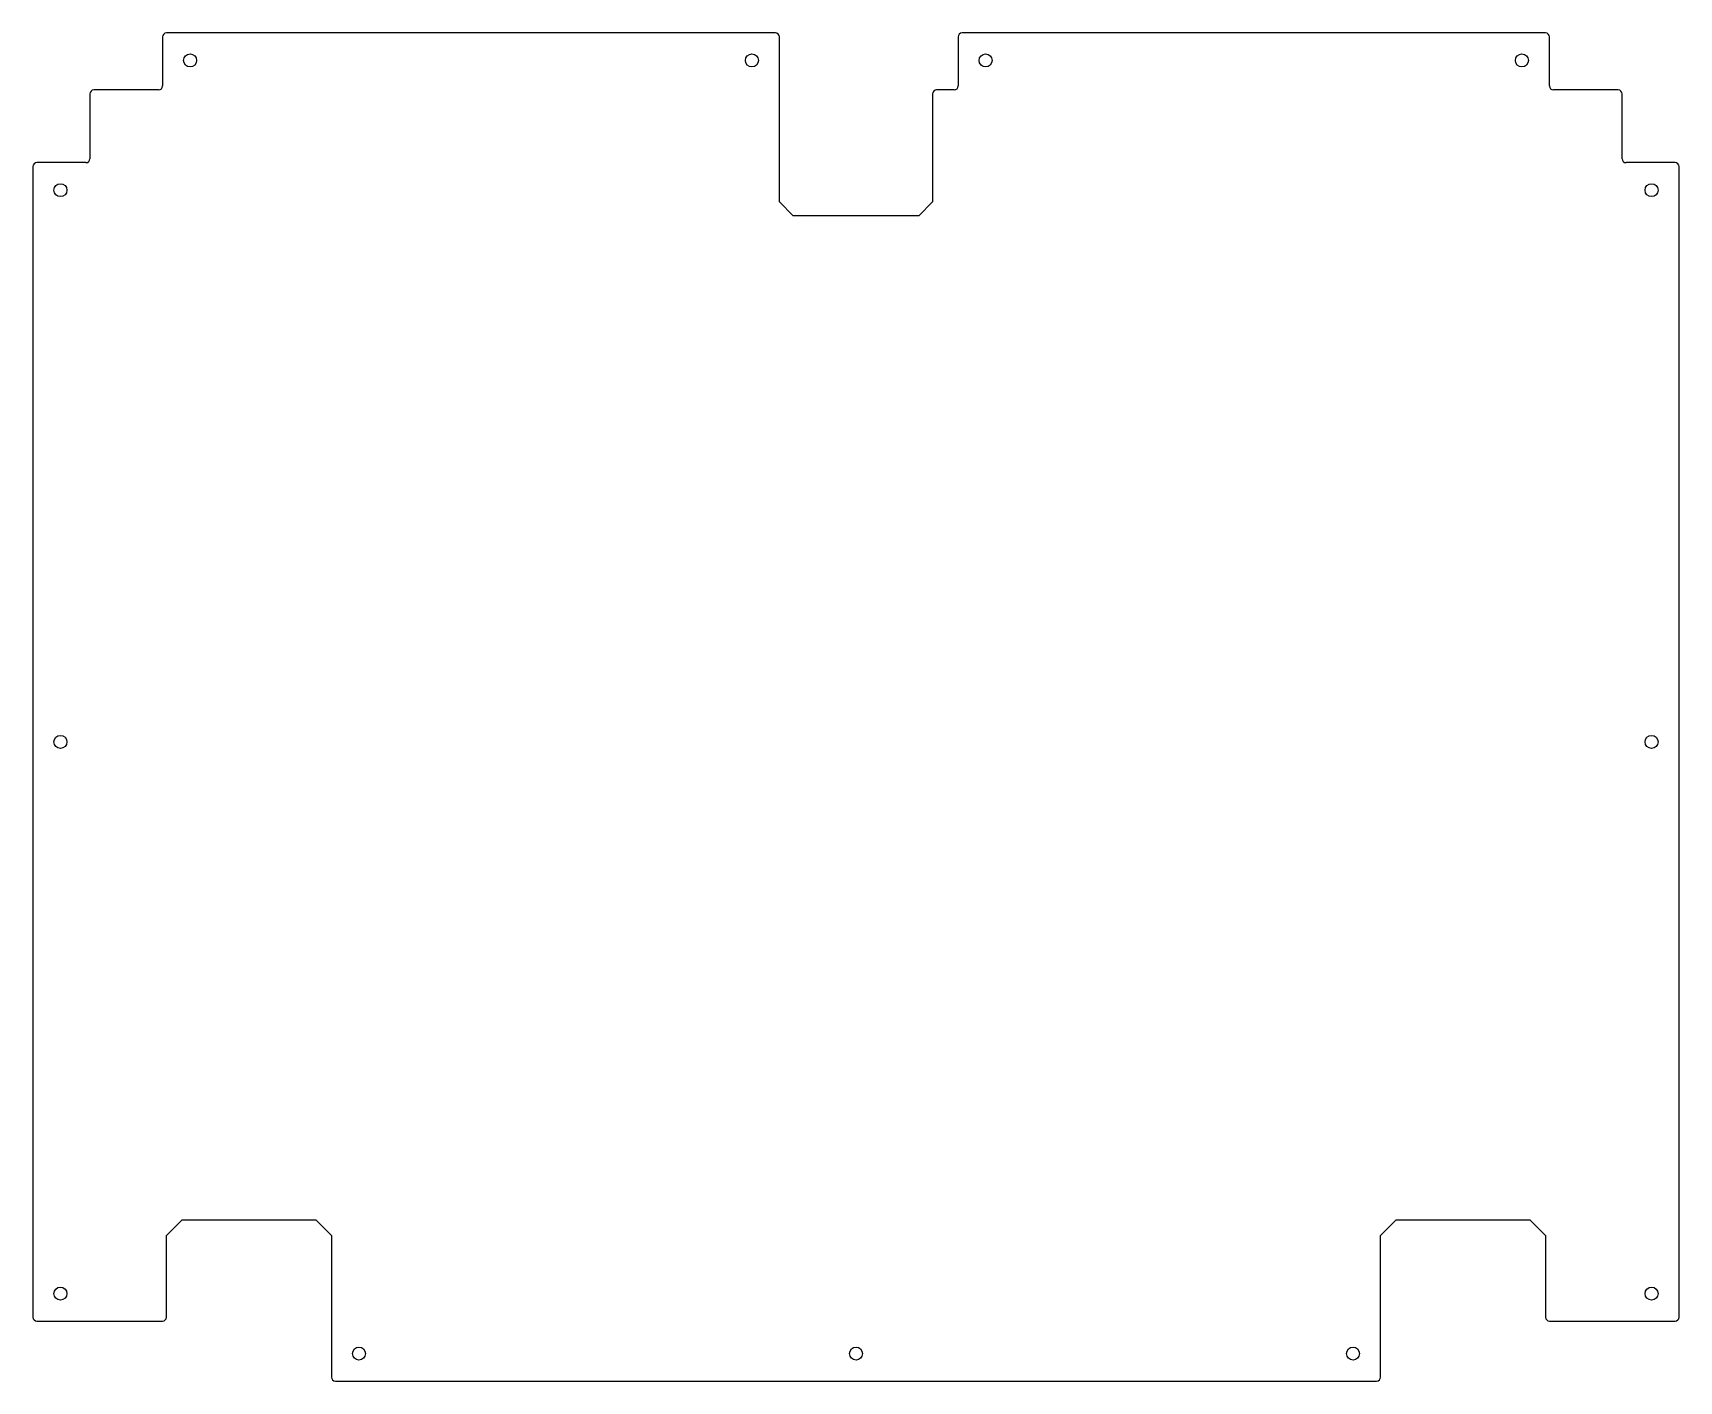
# Model space of a CAD drawing. Header units: inches. Extents: x -16.5 to 16.5, y -13.5 to 13.5.
import ezdxf

# ---------------------------------------------------------------- set-up
doc = ezdxf.new("R2010")
doc.units = ezdxf.units.IN
doc.layers.add('CUTOUTS', color=1, linetype='CONTINUOUS')
doc.layers.add('PERIMETER', color=5, linetype='CONTINUOUS')

msp = doc.modelspace()

# ---------------------------------------------------------------- linework, layer by layer
at = {"layer": 'CUTOUTS'}
for centre in [(-13.346, 12.953), (-2.087, 12.953), (2.598, 12.953), (13.346, 12.953), (-15.945, 10.354), (15.945, 10.354), (-15.945, -0.699), (15.945, -0.699), (-15.945, -11.752), (15.945, -11.752), (-9.961, -12.953), (0, -12.953), (9.961, -12.953)]:
    msp.add_circle(centre, 0.13, dxfattribs=at)
at = {"layer": 'PERIMETER'}
for p, q in [((-13.898, 13.425), (-13.898, 12.441)), ((-1.614, 13.504), (-13.819, 13.504)), ((-1.535, 10.118), (-1.535, 13.425)), ((2.047, 13.425), (2.047, 12.441)), ((13.819, 13.504), (2.126, 13.504)), ((13.898, 12.441), (13.898, 13.425)), ((-15.354, 12.283), (-15.354, 10.984)), ((-13.976, 12.362), (-15.276, 12.362)), ((1.535, 12.283), (1.535, 10.118)), ((1.969, 12.362), (1.614, 12.362)), ((15.276, 12.362), (13.976, 12.362)), ((15.354, 10.984), (15.354, 12.283)), ((-15.433, 10.906), (-16.417, 10.906)), ((16.417, 10.906), (15.433, 10.906)), ((-16.496, 10.827), (-16.496, -12.224)), ((16.496, -12.224), (16.496, 10.827)), ((-1.26, 9.843), (-1.535, 10.118)), ((1.535, 10.118), (1.26, 9.843)), ((1.26, 9.843), (-1.26, 9.843)), ((-13.819, -10.591), (-13.504, -10.276)), ((-13.504, -10.276), (-10.827, -10.276)), ((-10.827, -10.276), (-10.512, -10.591)), ((10.512, -10.591), (10.827, -10.276)), ((10.827, -10.276), (13.504, -10.276)), ((13.504, -10.276), (13.819, -10.591)), ((-13.819, -12.224), (-13.819, -10.591)), ((-10.512, -10.591), (-10.512, -13.425)), ((10.512, -13.425), (10.512, -10.591)), ((13.819, -10.591), (13.819, -12.224)), ((-16.417, -12.303), (-13.898, -12.303)), ((13.898, -12.303), (16.417, -12.303)), ((-10.433, -13.504), (10.433, -13.504))]:
    msp.add_line(p, q, dxfattribs=at)
for centre, start, end in [((-13.819, 13.425), 90, 180), ((-1.614, 13.425), 0, 90), ((2.126, 13.425), 90, 180), ((13.819, 13.425), 0, 90), ((-15.276, 12.283), 90, 180), ((-13.976, 12.441), -90, 0), ((1.614, 12.283), 90, 180), ((1.969, 12.441), -90, 0), ((13.976, 12.441), 180, 270), ((15.276, 12.283), 0, 90), ((-16.417, 10.827), 90, 180), ((-15.433, 10.984), -90, 0), ((15.433, 10.984), 180, 270), ((16.417, 10.827), 0, 90), ((-16.417, -12.224), 180, 270), ((-13.898, -12.224), 270, 360), ((13.898, -12.224), 180, 270), ((16.417, -12.224), -90, 0), ((-10.433, -13.425), 180, 270), ((10.433, -13.425), -90, 0)]:
    msp.add_arc(centre, 0.0787, start, end, dxfattribs=at)

doc.saveas('drawing.dxf')
